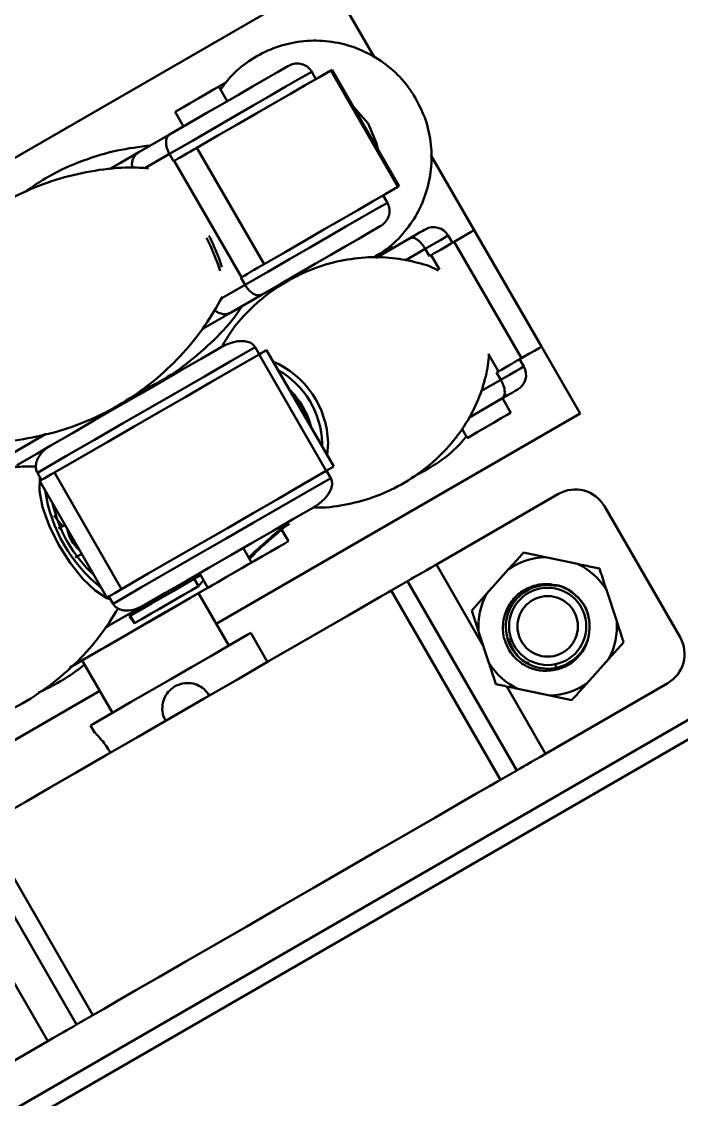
# Model space of a CAD drawing. Header units: millimetres. Extents: x 263 to 2983, y 441 to 2500.
# Drawn here: x 1053.5 to 1092.8, y 1396 to 1460.1 of the extents above; entities that cross this region are included whole.
import ezdxf

# ---------------------------------------------------------------- set-up
doc = ezdxf.new("R2010")
doc.units = ezdxf.units.MM
doc.header["$LTSCALE"] = 0.5
doc.layers.add('BOL', color=7, linetype='Continuous', lineweight=50)
doc.layers.add('HAT', color=3, linetype='Continuous')

msp = doc.modelspace()

# ---------------------------------------------------------------- hatches: boundary and pattern name
at = {"layer": 'HAT'}
h = msp.add_hatch(dxfattribs=at)
h.set_pattern_fill('ANSI31', color=256)
h.paths.add_polyline_path([(904.154, 1443.353, 1), (896.154, 1443.353, 1)])
h.paths.add_polyline_path([(1806.519, 1028.146, 1), (1774.519, 1028.146, 1)])
h = msp.add_hatch(dxfattribs=at)
h.set_pattern_fill('ANSI31', color=256, angle=30)
h.paths.add_polyline_path([(932.154, 1443.353, 1), (924.154, 1443.353, 1)])
h.paths.add_polyline_path([(1918.519, 1028.146, 1), (1886.519, 1028.146, 1)])
h = msp.add_hatch(dxfattribs=at)
h.set_pattern_fill('ANSI31', color=256, angle=60)
h.paths.add_polyline_path([(1830.519, 931.151, 1), (1862.519, 931.151, 1)])
h.paths.add_polyline_path([(918.154, 1419.104, 1), (910.154, 1419.104, 1)])

# ---------------------------------------------------------------- linework, layer by layer
at = {"layer": 'BOL'}
for p, q in [((1071.769, 1462.76), (1052.283, 1451.51)), ((1074.533, 1457.973), (1071.769, 1462.76)), ((1070.8, 1457.12), (1071.05, 1456.687)), ((1075.926, 1450.265), (1071.926, 1457.193)), ((1076.005, 1450.311), (1072.005, 1457.239)), ((1065.261, 1456.232), (1065.735, 1456.505)), ((1065.761, 1455.366), (1065.261, 1456.232)), ((1062.663, 1454.732), (1063.163, 1453.866)), ((1060.501, 1452.329), (1062.343, 1453.392)), ((1062.329, 1452.23), (1060.874, 1451.39)), ((1062.329, 1452.23), (1062.579, 1451.797)), ((1063.963, 1452.596), (1067.963, 1445.668)), ((1080.469, 1447.692), (1077.891, 1452.156)), ((1062.579, 1451.797), (1062.614, 1451.817)), ((1066.614, 1444.889), (1062.614, 1451.817)), ((1075.3, 1449.326), (1075.05, 1449.759)), ((1084.469, 1440.763), (1080.469, 1447.692)), ((1074.629, 1446.052), (1076.617, 1447.2)), ((1079.169, 1446.941), (1078.919, 1447.375)), ((1079.279, 1447.005), (1083.279, 1440.076)), ((1075.681, 1446.659), (1075.34, 1446.668)), ((1077.55, 1446.584), (1076.357, 1445.895)), ((1077.55, 1446.584), (1077.8, 1446.151)), ((1077.907, 1446.213), (1077.8, 1446.151)), ((1078.401, 1445.357), (1077.907, 1446.213)), ((1065.213, 1445.691), (1065.351, 1445.273)), ((1065.445, 1445.494), (1065.331, 1445.875)), ((1070.125, 1445.184), (1070.35, 1445.159)), ((1065.416, 1443.62), (1066.829, 1444.435)), ((1066.579, 1444.868), (1066.614, 1444.889)), ((1066.829, 1444.435), (1066.579, 1444.868)), ((1067.843, 1443.866), (1066.001, 1442.803)), ((1066.001, 1442.803), (1064.335, 1441.841)), ((1067.429, 1440.74), (1067.679, 1440.307)), ((1072.104, 1433.625), (1068.104, 1440.553)), ((1086.769, 1436.78), (1084.469, 1440.763)), ((1071.663, 1433.37), (1067.663, 1440.298)), ((1081.907, 1439.284), (1081.315, 1440.31)), ((1083.419, 1439.58), (1083.169, 1440.013)), ((1081.907, 1439.284), (1081.8, 1439.223)), ((1082.05, 1438.79), (1081.8, 1439.223)), ((1080.862, 1438.104), (1082.05, 1438.79)), ((1060.666, 1437.991), (1060.574, 1438.15)), ((1082.117, 1437.674), (1080.148, 1436.537)), ((1082.654, 1436.829), (1082.154, 1437.695)), ((1065.118, 1424.28), (1086.769, 1436.78)), ((1079.736, 1435.883), (1080.056, 1435.329)), ((1080.082, 1435.344), (1080.056, 1435.329)), ((1071.423, 1435.01), (1071.422, 1434.806)), ((1071.769, 1435.043), (1071.721, 1434.289)), ((1071.929, 1432.946), (1071.679, 1433.379)), ((1054.471, 1433.259), (1054.721, 1432.826)), ((1054.612, 1432.764), (1058.612, 1425.835)), ((1055.483, 1433.266), (1059.483, 1426.338)), ((1085.487, 1431.998), (1078.218, 1427.801)), ((1092.719, 1423.472), (1088.219, 1431.266)), ((1056.112, 1430.165), (1055.729, 1429.944)), ((1069.409, 1429.182), (1069.006, 1429.88)), ((1032.183, 1383.325), (1110.125, 1428.325)), ((1056.729, 1428.212), (1057.112, 1428.433)), ((1067.22, 1427.918), (1066.72, 1428.784)), ((1067.094, 1428.135), (1067.358, 1428.374)), ((1067.449, 1428.464), (1067.401, 1428.548)), ((1084.702, 1428.236), (1083.403, 1428.509)), ((1081.008, 1422.969), (1078.218, 1427.801)), ((1086.624, 1427.832), (1084.702, 1428.236)), ((1032.683, 1382.459), (1110.625, 1427.459)), ((1064.122, 1427.284), (1064.622, 1426.418)), ((1082.517, 1427.521), (1081.206, 1426.058)), ((1063.803, 1426.943), (1064.056, 1426.505)), ((1064.056, 1426.505), (1064.357, 1426.875)), ((1064.648, 1426.433), (1064.622, 1426.418)), ((1075.528, 1426.248), (1076.502, 1426.811)), ((1083.002, 1415.552), (1076.502, 1426.811)), ((1058.971, 1425.465), (1058.721, 1425.898)), ((1065.868, 1422.981), (1064.068, 1426.098)), ((1082.028, 1414.99), (1075.528, 1426.248)), ((1081.206, 1426.058), (1080.32, 1425.07)), ((1088.947, 1424.43), (1088.336, 1426.297)), ((1059.989, 1424.741), (1060.242, 1424.303)), ((1080.733, 1423.808), (1081.344, 1421.942)), ((1068.167, 1421.999), (1067.167, 1423.731)), ((1082.464, 1423.342), (1082.55, 1423.147)), ((1088.474, 1422.181), (1089.36, 1423.169)), ((1057.14, 1422.098), (1058.94, 1418.981)), ((1087.163, 1420.718), (1088.474, 1422.181)), ((1091.987, 1420.74), (1084.718, 1416.543)), ((1036.539, 1407.78), (1058.19, 1420.28)), ((1084.718, 1416.543), (1082.409, 1420.543)), ((1083.056, 1420.407), (1084.978, 1420.003)), ((1084.978, 1420.003), (1086.277, 1419.73)), ((1057.641, 1418.231), (1057.899, 1417.782)), ((1082.028, 1414.99), (1083.002, 1415.552)), ((1057.779, 1400.99), (1051.279, 1412.248)), ((1056.806, 1400.428), (1050.306, 1411.686)), ((1055.09, 1399.437), (1052.333, 1404.211)), ((1057.779, 1400.99), (1056.806, 1400.428)), ((1055.09, 1399.437), (1047.82, 1395.24))]:
    msp.add_line(p, q, dxfattribs=at)
at = {"layer": 'BOL', "flags": 128}
for points in [[(1070.8, 1457.12), (1070.085, 1456.708), (1069.262, 1456.233), (1068.336, 1455.698), (1067.31, 1455.106), (1066.191, 1454.459), (1064.983, 1453.762), (1063.694, 1453.018), (1062.329, 1452.23)], [(1062.343, 1453.392), (1063.458, 1454.036), (1064.514, 1454.646), (1065.506, 1455.218), (1066.43, 1455.752), (1067.282, 1456.244), (1068.06, 1456.693), (1068.76, 1457.098), (1069.38, 1457.455)], [(1063.963, 1452.596), (1065.216, 1453.319), (1066.404, 1454.005), (1067.522, 1454.651), (1068.567, 1455.254), (1069.533, 1455.812), (1070.417, 1456.322), (1071.216, 1456.783), (1071.926, 1457.193)], [(1071.926, 1457.193), (1071.99, 1457.23), (1072.005, 1457.239)], [(1064.073, 1455.546), (1064.56, 1455.827), (1064.956, 1456.056), (1065.2, 1456.197), (1065.261, 1456.232)], [(1062.663, 1454.732), (1062.668, 1454.735), (1062.809, 1454.816), (1063.125, 1454.999), (1063.569, 1455.255), (1064.073, 1455.546)], [(1073.281, 1455.029), (1073.324, 1454.993), (1074.148, 1454.031)], [(1074.148, 1454.031), (1074.652, 1452.868), (1074.729, 1452.52)], [(1058.752, 1451.319), (1059.422, 1451.706), (1060.501, 1452.329)], [(1062.614, 1451.817), (1062.692, 1451.862), (1062.814, 1451.933), (1062.974, 1452.025), (1063.162, 1452.134), (1063.368, 1452.252), (1063.578, 1452.373), (1063.78, 1452.49), (1063.963, 1452.596)], [(1067.963, 1445.668), (1069.216, 1446.391), (1070.404, 1447.077), (1071.522, 1447.723), (1072.567, 1448.326), (1073.533, 1448.884), (1074.417, 1449.394), (1075.216, 1449.855), (1075.926, 1450.265)], [(1076.005, 1450.311), (1075.99, 1450.302), (1075.926, 1450.265)], [(1066.829, 1444.435), (1068.194, 1445.223), (1069.483, 1445.968), (1070.691, 1446.665), (1071.81, 1447.311), (1072.836, 1447.904), (1073.762, 1448.438), (1074.585, 1448.914), (1075.3, 1449.326)], [(1074.88, 1447.929), (1074.26, 1447.571), (1073.56, 1447.167), (1072.782, 1446.718), (1071.93, 1446.226), (1071.006, 1445.692), (1070.014, 1445.12), (1068.958, 1444.51), (1067.843, 1443.866)], [(1076.617, 1447.2), (1076.955, 1447.395), (1077.218, 1447.547), (1077.406, 1447.656), (1077.518, 1447.72), (1077.553, 1447.741)], [(1080.469, 1447.692), (1080.43, 1447.669), (1080.291, 1447.589), (1080.053, 1447.451), (1079.715, 1447.256), (1079.279, 1447.005)], [(1064.537, 1447.235), (1064.772, 1446.753), (1065.213, 1445.691)], [(1078.919, 1447.375), (1078.883, 1447.353), (1078.728, 1447.264), (1078.454, 1447.106), (1078.06, 1446.878), (1077.55, 1446.584)], [(1077.907, 1446.213), (1078.085, 1446.315), (1078.284, 1446.43), (1078.494, 1446.551), (1078.701, 1446.671), (1078.893, 1446.782), (1079.06, 1446.878), (1079.191, 1446.954), (1079.279, 1447.005)], [(1067.963, 1445.668), (1067.78, 1445.562), (1067.578, 1445.445), (1067.368, 1445.324), (1067.162, 1445.205), (1066.974, 1445.097), (1066.814, 1445.004), (1066.692, 1444.934), (1066.614, 1444.889)], [(1067.429, 1440.74), (1065.945, 1439.884), (1064.407, 1438.996), (1062.821, 1438.08), (1061.196, 1437.142), (1059.54, 1436.186), (1057.861, 1435.217), (1056.169, 1434.239), (1054.471, 1433.259)], [(1055.235, 1434.855), (1056.559, 1435.619), (1057.877, 1436.38), (1059.183, 1437.134), (1060.474, 1437.88), (1061.746, 1438.614), (1062.994, 1439.335), (1064.214, 1440.039), (1065.401, 1440.725)], [(1067.663, 1440.298), (1067.832, 1440.396), (1067.966, 1440.473), (1068.058, 1440.526), (1068.101, 1440.551), (1068.104, 1440.553)], [(1084.469, 1440.763), (1084.43, 1440.741), (1084.291, 1440.661), (1084.053, 1440.523), (1083.715, 1440.328), (1083.279, 1440.076)], [(1067.663, 1440.298), (1066.251, 1439.483), (1064.796, 1438.643), (1063.303, 1437.781), (1061.778, 1436.901), (1060.227, 1436.005), (1058.657, 1435.099), (1057.073, 1434.184), (1055.483, 1433.266)], [(1083.279, 1440.076), (1083.191, 1440.026), (1083.06, 1439.95), (1082.893, 1439.854), (1082.701, 1439.743), (1082.494, 1439.623), (1082.284, 1439.502), (1082.085, 1439.387), (1081.907, 1439.284)], [(1082.05, 1438.79), (1082.56, 1439.084), (1082.954, 1439.311), (1083.228, 1439.47), (1083.383, 1439.559), (1083.419, 1439.58)], [(1083.053, 1438.214), (1083.018, 1438.194), (1082.906, 1438.129), (1082.718, 1438.021), (1082.455, 1437.869), (1082.117, 1437.674)], [(1082.654, 1436.829), (1082.63, 1436.815), (1082.438, 1436.704), (1082.081, 1436.498), (1081.614, 1436.228), (1081.107, 1435.936), (1080.638, 1435.665), (1080.278, 1435.457), (1080.082, 1435.344)], [(1050.912, 1433.225), (1051.787, 1433.73), (1053.083, 1434.479), (1054.437, 1435.26), (1054.969, 1435.568)], [(1054.968, 1435.567), (1054.706, 1435.416), (1053.349, 1434.632), (1052.037, 1433.874), (1050.916, 1433.228)], [(1053.254, 1433.711), (1054.433, 1434.392), (1055.239, 1434.857)], [(1072.104, 1433.625), (1072.101, 1433.623), (1072.058, 1433.598), (1071.966, 1433.545), (1071.832, 1433.468), (1071.663, 1433.37)], [(1058.822, 1425.723), (1058.602, 1425.806), (1057.907, 1426.251), (1057.157, 1426.971), (1056.412, 1427.908), (1055.733, 1428.987), (1055.175, 1430.12), (1054.783, 1431.215), (1054.589, 1432.183), (1054.608, 1432.947), (1054.62, 1433.001)], [(1054.612, 1432.764), (1054.618, 1432.767), (1054.668, 1432.796), (1054.765, 1432.852), (1054.905, 1432.932), (1055.078, 1433.032), (1055.274, 1433.146), (1055.483, 1433.266)], [(1058.971, 1425.465), (1060.669, 1426.445), (1062.361, 1427.422), (1064.04, 1428.391), (1065.696, 1429.348), (1067.321, 1430.286), (1068.907, 1431.201), (1070.445, 1432.09), (1071.929, 1432.946)], [(1071.663, 1433.37), (1070.251, 1432.555), (1068.796, 1431.715), (1067.303, 1430.853), (1065.778, 1429.972), (1064.227, 1429.077), (1062.657, 1428.17), (1061.073, 1427.256), (1059.483, 1426.338)], [(1070.901, 1431.198), (1069.714, 1430.513), (1068.494, 1429.808), (1067.246, 1429.088), (1065.974, 1428.354), (1064.683, 1427.608), (1063.377, 1426.854), (1062.059, 1426.093), (1060.735, 1425.329)], [(1055.442, 1430.717), (1055.904, 1430.168), (1055.968, 1430.082)], [(1069.481, 1430.221), (1069.467, 1430.213), (1069.407, 1430.178), (1069.3, 1430.117), (1069.147, 1430.028), (1068.948, 1429.914)], [(1069.409, 1429.182), (1069.385, 1429.168), (1069.193, 1429.057), (1068.836, 1428.851), (1068.369, 1428.581), (1067.862, 1428.289), (1067.393, 1428.018), (1067.22, 1427.918)], [(1067.047, 1428.232), (1067.197, 1428.318), (1067.312, 1428.385), (1067.393, 1428.432), (1067.438, 1428.458), (1067.449, 1428.464)], [(1067.22, 1427.918), (1067.196, 1427.904), (1067.004, 1427.793), (1066.647, 1427.587), (1066.179, 1427.317), (1065.673, 1427.025), (1065.203, 1426.754), (1064.844, 1426.546), (1064.648, 1426.433)], [(1078.218, 1427.801), (1077.909, 1427.623), (1077.61, 1427.45), (1077.33, 1427.289), (1077.079, 1427.144), (1076.864, 1427.02), (1076.693, 1426.921), (1076.571, 1426.851), (1076.502, 1426.811)], [(1064.189, 1427.166), (1063.806, 1426.945), (1063.187, 1426.587), (1062.553, 1426.221), (1061.907, 1425.849), (1061.253, 1425.471), (1060.592, 1425.089), (1059.93, 1424.707)], [(1064.648, 1426.433), (1064.572, 1426.389), (1063.544, 1425.796), (1062.358, 1425.111), (1061.077, 1424.371), (1059.771, 1423.617), (1058.509, 1422.889), (1057.361, 1422.226), (1056.395, 1421.668)], [(1056.435, 1421.691), (1057.165, 1422.113), (1058.286, 1422.76), (1059.531, 1423.479), (1060.834, 1424.231), (1062.125, 1424.977), (1063.334, 1425.675), (1064.396, 1426.288), (1064.648, 1426.433)], [(1059.483, 1426.338), (1059.274, 1426.217), (1059.078, 1426.104), (1058.905, 1426.004), (1058.765, 1425.924), (1058.668, 1425.867), (1058.618, 1425.839), (1058.612, 1425.835)], [(1060.242, 1424.303), (1060.742, 1424.592), (1061.24, 1424.879), (1061.734, 1425.165), (1062.222, 1425.446), (1062.7, 1425.722), (1063.167, 1425.992), (1063.619, 1426.253), (1064.056, 1426.505)], [(1075.528, 1426.248), (1075.363, 1426.153), (1074.871, 1425.869), (1074.067, 1425.405), (1072.972, 1424.773), (1071.615, 1423.989), (1070.035, 1423.077), (1068.274, 1422.06), (1066.38, 1420.967), (1064.405, 1419.827), (1062.403, 1418.67), (1060.427, 1417.53), (1058.533, 1416.437), (1056.772, 1415.42), (1055.192, 1414.508), (1053.836, 1413.725), (1052.741, 1413.092), (1051.936, 1412.628), (1051.445, 1412.344), (1051.279, 1412.248)], [(1060.735, 1425.329), (1060.667, 1425.289), (1059.741, 1424.755), (1058.731, 1424.172), (1058.519, 1424.049)], [(1062.404, 1420.981), (1063.637, 1421.692), (1064.785, 1422.356), (1065.772, 1422.925), (1066.529, 1423.362), (1067.005, 1423.637), (1067.167, 1423.731)], [(1057.641, 1418.231), (1057.803, 1418.324), (1058.279, 1418.599), (1059.036, 1419.036), (1060.022, 1419.606), (1061.171, 1420.269), (1062.404, 1420.981)], [(1084.718, 1416.543), (1084.409, 1416.365), (1084.11, 1416.192), (1083.83, 1416.03), (1083.579, 1415.885), (1083.364, 1415.762), (1083.193, 1415.663), (1083.071, 1415.592), (1083.002, 1415.552)], [(1082.028, 1414.99), (1081.863, 1414.895), (1081.371, 1414.611), (1080.567, 1414.146), (1079.472, 1413.514), (1078.115, 1412.731), (1076.535, 1411.819), (1074.774, 1410.802), (1072.88, 1409.709), (1070.905, 1408.568), (1068.903, 1407.412), (1066.927, 1406.272), (1065.033, 1405.178), (1063.272, 1404.162), (1061.692, 1403.249), (1060.336, 1402.466), (1059.241, 1401.834), (1058.436, 1401.369), (1057.945, 1401.086), (1057.779, 1400.99)], [(1055.09, 1399.437), (1055.399, 1399.616), (1055.698, 1399.788), (1055.978, 1399.95), (1056.229, 1400.095), (1056.443, 1400.219), (1056.615, 1400.318), (1056.737, 1400.388), (1056.806, 1400.428)]]:
    msp.add_lwpolyline(points, dxfattribs=at)
at = {"layer": 'BOL'}
for radius in [2.3, 1.8]:
    msp.add_circle((1084.84, 1424.119), radius, dxfattribs=at)
for centre, radius, start, end in [((1078.053, 1446.875), 1, 30, 120), ((1066.324, 1434.89), 5.447, 1.60121, 66.59454), ((1066.232, 1434.85), 5.193, 1.7627, 60.53683), ((1082.553, 1439.08), 1, 300, 30), ((1066.35, 1434.922), 4.531, 13.08542, 46.91537), ((1066.577, 1435.052), 4.233, 14.21794, 45.78265), ((1063.995, 1433.562), 9.163, 188.48435, 231.51579), ((1086.487, 1430.266), 2, 30, 120), ((1063.398, 1433.217), 8.214, 192.52653, 227.47406), ((1058.354, 1430.305), 2.145, 189.64776, 230.35154), ((1084.84, 1424.119), 4.119, 91.92139, 124.33189), ((1084.84, 1424.119), 4.119, 31.92139, 64.33189), ((1084.845, 1424.092), 2.491, 77.52295, 352.8208), ((1084.84, 1424.119), 2.5, 352.22268, 82.74971), ((1084.84, 1424.119), 4.119, 151.92139, 184.33189), ((1084.84, 1424.119), 4.119, 331.92139, 4.33189), ((1090.987, 1422.472), 2, 300, 30), ((1084.84, 1424.119), 4.119, 211.92139, 244.33189), ((1084.84, 1424.119), 4.119, 271.92139, 304.33189)]:
    msp.add_arc(centre, radius, start, end, dxfattribs=at)
for points, knots in [([(1076.878, 1455.715), (1076.759, 1455.894), (1076.368, 1456.482), (1075.529, 1457.354), (1074.302, 1458.195), (1072.919, 1458.754), (1071.448, 1459.008), (1069.956, 1458.944), (1068.509, 1458.567), (1067.183, 1457.886), (1066.1, 1457.041), (1065.586, 1456.345), (1065.367, 1456.049)], [0, 0, 0, 0, 0.047209, 0.155494, 0.264101, 0.372896, 0.481885, 0.591038, 0.700295, 0.809579, 0.918809, 1, 1, 1, 1]), ([(1069.38, 1457.455), (1069.494, 1457.507), (1069.724, 1457.612), (1070.107, 1457.613), (1070.452, 1457.492), (1070.681, 1457.305), (1070.771, 1457.165), (1070.8, 1457.12)], [0, 0, 0, 0, 0.232843, 0.465954, 0.690687, 0.901637, 1, 1, 1, 1]), ([(1074.444, 1446.067), (1074.671, 1446.191), (1075.334, 1446.551), (1076.238, 1447.436), (1077.104, 1448.644), (1077.683, 1450.019), (1077.962, 1451.482), (1077.919, 1452.966), (1077.582, 1454.418), (1077.112, 1455.284), (1076.878, 1455.715)], [0, 0, 0, 0, 0.069891, 0.203476, 0.336858, 0.469995, 0.602877, 0.735547, 0.868098, 1, 1, 1, 1]), ([(1062.329, 1452.23), (1062.292, 1452.3), (1062.218, 1452.441), (1062.147, 1452.678), (1062.112, 1452.959), (1062.169, 1453.233), (1062.273, 1453.352), (1062.342, 1453.392), (1062.343, 1453.392)], [0, 0, 0, 0, 0.107648, 0.214435, 0.382772, 0.66395, 0.997025, 1, 1, 1, 1]), ([(1061.203, 1452.734), (1060.538, 1452.651), (1059.185, 1452.48), (1057.135, 1451.848), (1055.285, 1451.039), (1054.202, 1450.297), (1053.756, 1449.992)], [0, 0, 0, 0, 0.251446, 0.511257, 0.798741, 1, 1, 1, 1]), ([(1060.12, 1451.419), (1060.11, 1451.489), (1060.083, 1451.663), (1060.147, 1451.93), (1060.287, 1452.171), (1060.427, 1452.286), (1060.499, 1452.328), (1060.501, 1452.329)], [0, 0, 0, 0, 0.180938, 0.453733, 0.744744, 0.993555, 1, 1, 1, 1]), ([(1061.075, 1451.382), (1060.712, 1451.403), (1059.654, 1451.464), (1057.882, 1451.269), (1055.807, 1450.811), (1053.738, 1450.044), (1051.758, 1448.986), (1049.937, 1447.657), (1048.385, 1446.147), (1047.252, 1444.776), (1046.727, 1443.874), (1046.549, 1443.568)], [0, 0, 0, 0, 0.063498, 0.184796, 0.307364, 0.430664, 0.564625, 0.693848, 0.818378, 0.938481, 1, 1, 1, 1]), ([(1075.3, 1449.326), (1075.344, 1449.228), (1075.433, 1449.031), (1075.433, 1448.698), (1075.331, 1448.379), (1075.14, 1448.107), (1074.962, 1447.985), (1074.88, 1447.929)], [0, 0, 0, 0, 0.198829, 0.397484, 0.600965, 0.81577, 1, 1, 1, 1]), ([(1065.331, 1445.875), (1065.269, 1446.039), (1065.095, 1446.508), (1064.845, 1447.02), (1064.683, 1447.353)], [0, 0, 0, 0, 0.350092, 1, 1, 1, 1]), ([(1077.55, 1446.584), (1077.508, 1446.652), (1077.424, 1446.787), (1077.266, 1446.973), (1077.059, 1447.155), (1076.821, 1447.259), (1076.681, 1447.236), (1076.618, 1447.2), (1076.617, 1447.2)], [0, 0, 0, 0, 0.107629, 0.214417, 0.382773, 0.66395, 0.997025, 1, 1, 1, 1]), ([(1078.337, 1445.292), (1078.322, 1445.301), (1077.901, 1445.549), (1076.916, 1445.828), (1075.4, 1446.105), (1073.753, 1446.094), (1072.009, 1445.803), (1070.258, 1445.188), (1068.605, 1444.259), (1067.195, 1443.1), (1066.122, 1441.919), (1065.636, 1441.085), (1065.439, 1440.746)], [0, 0, 0, 0, 0.003735, 0.103693, 0.209703, 0.320037, 0.433293, 0.56093, 0.685421, 0.805734, 0.921166, 1, 1, 1, 1]), ([(1070.292, 1445.166), (1070.186, 1445.115), (1070.045, 1445.049), (1069.928, 1444.948), (1069.899, 1444.923)], [0, 0, 0, 0, 0.752714, 1, 1, 1, 1]), ([(1067.843, 1443.866), (1067.842, 1443.866), (1067.773, 1443.828), (1067.617, 1443.795), (1067.353, 1443.883), (1067.126, 1444.054), (1066.957, 1444.234), (1066.871, 1444.368), (1066.829, 1444.435)], [0, 0, 0, 0, 0.0029719, 0.3360472, 0.6172275, 0.7855834, 0.8923648, 1, 1, 1, 1]), ([(1051.44, 1435.077), (1051.48, 1435.075), (1052.215, 1435.044), (1053.663, 1435.238), (1055.738, 1435.683), (1057.807, 1436.453), (1059.787, 1437.51), (1061.606, 1438.84), (1063.164, 1440.347), (1064.477, 1441.971), (1065.15, 1443.148), (1065.48, 1443.725)], [0, 0, 0, 0, 0.00706, 0.128651, 0.251514, 0.375112, 0.509394, 0.638931, 0.763762, 0.884152, 1, 1, 1, 1]), ([(1060.584, 1438.132), (1060.891, 1438.265), (1061.88, 1438.695), (1063.377, 1439.714), (1064.997, 1441.124), (1066.084, 1442.3), (1066.556, 1443.027), (1066.656, 1443.181)], [0, 0, 0, 0, 0.124935, 0.403628, 0.671971, 0.930358, 1, 1, 1, 1]), ([(1066.001, 1442.803), (1065.999, 1442.802), (1065.927, 1442.76), (1065.757, 1442.697), (1065.479, 1442.695), (1065.209, 1442.777), (1065.065, 1442.893), (1065.004, 1442.942)], [0, 0, 0, 0, 0.006335, 0.250304, 0.535671, 0.803191, 1, 1, 1, 1]), ([(1065.401, 1440.725), (1065.403, 1440.726), (1065.617, 1440.849), (1066.036, 1441.031), (1066.614, 1441.125), (1067.023, 1441.06), (1067.284, 1440.932), (1067.38, 1440.804), (1067.429, 1440.74)], [0, 0, 0, 0, 0.002978, 0.336051, 0.617228, 0.785577, 0.892366, 1, 1, 1, 1]), ([(1070.911, 1431.204), (1070.959, 1431.2), (1071.557, 1431.152), (1072.745, 1431.321), (1074.467, 1431.747), (1076.151, 1432.512), (1077.693, 1433.558), (1078.985, 1434.798), (1079.999, 1436.158), (1080.733, 1437.57), (1081.174, 1438.96), (1081.336, 1439.879), (1081.344, 1440.32), (1081.344, 1440.327)], [0, 0, 0, 0, 0.009607, 0.119839, 0.232312, 0.356286, 0.476778, 0.592843, 0.703849, 0.809141, 0.907804, 0.998623, 1, 1, 1, 1]), ([(1082.117, 1437.674), (1082.118, 1437.674), (1082.181, 1437.71), (1082.27, 1437.822), (1082.299, 1438.079), (1082.245, 1438.349), (1082.163, 1438.579), (1082.088, 1438.719), (1082.05, 1438.79)], [0, 0, 0, 0, 0.002974, 0.336053, 0.617238, 0.785593, 0.892371, 1, 1, 1, 1]), ([(1076.717, 1432.959), (1077.224, 1433.222), (1078.245, 1433.752), (1079.349, 1434.633), (1079.865, 1435.268), (1080.017, 1435.455)], [0, 0, 0, 0, 0.409735, 0.825634, 1, 1, 1, 1]), ([(1055.235, 1434.855), (1055.233, 1434.854), (1055.058, 1434.753), (1054.759, 1434.521), (1054.471, 1434.114), (1054.369, 1433.754), (1054.373, 1433.478), (1054.438, 1433.332), (1054.471, 1433.259)], [0, 0, 0, 0, 0.00298, 0.336056, 0.617234, 0.785587, 0.892391, 1, 1, 1, 1]), ([(1054.381, 1433.631), (1053.953, 1433.632), (1052.845, 1433.633), (1051.05, 1433.325), (1048.981, 1432.721), (1046.961, 1431.794), (1045.082, 1430.575), (1043.452, 1429.162), (1042.099, 1427.602), (1041.141, 1426.221), (1040.725, 1425.34), (1040.586, 1425.046)], [0, 0, 0, 0, 0.075606, 0.195755, 0.317173, 0.451512, 0.581278, 0.706221, 0.826532, 0.942173, 1, 1, 1, 1]), ([(1071.929, 1432.946), (1071.96, 1432.872), (1072.022, 1432.724), (1072.003, 1432.435), (1071.855, 1432.049), (1071.485, 1431.595), (1071.117, 1431.323), (1070.903, 1431.199), (1070.901, 1431.198)], [0, 0, 0, 0, 0.107646, 0.214419, 0.382764, 0.663942, 0.997024, 1, 1, 1, 1]), ([(1068.948, 1429.914), (1068.629, 1429.636), (1067.991, 1429.08), (1067.361, 1428.515), (1067.047, 1428.232)], [0, 0, 0, 0, 0.499973, 1, 1, 1, 1]), ([(1067.428, 1428.501), (1067.7, 1428.743), (1068.3, 1429.275), (1068.907, 1429.797), (1069.238, 1430.081)], [0, 0, 0, 0, 0.454962, 1, 1, 1, 1]), ([(1083.403, 1428.509), (1083.313, 1428.408), (1083.022, 1428.083), (1082.723, 1427.75), (1082.517, 1427.521)], [0, 0, 0, 0, 0.3096944, 1, 1, 1, 1]), ([(1087.923, 1427.559), (1087.791, 1427.586), (1087.364, 1427.676), (1086.926, 1427.768), (1086.624, 1427.832)], [0, 0, 0, 0, 0.309694, 1, 1, 1, 1]), ([(1088.336, 1426.297), (1088.316, 1426.359), (1088.176, 1426.785), (1088.04, 1427.202), (1087.923, 1427.559)], [0, 0, 0, 0, 0.145961, 1, 1, 1, 1]), ([(1082.238, 1423.44), (1082.211, 1423.601), (1082.135, 1424.056), (1082.247, 1424.822), (1082.653, 1425.627), (1083.304, 1426.249), (1084.114, 1426.604), (1084.759, 1426.656), (1085.098, 1426.608), (1085.156, 1426.599)], [0, 0, 0, 0, 0.097294, 0.273046, 0.448794, 0.624626, 0.796269, 0.965291, 1, 1, 1, 1]), ([(1085.241, 1426.571), (1085.25, 1426.572), (1085.584, 1426.579), (1086.206, 1426.253), (1086.893, 1425.61), (1087.259, 1424.977), (1087.266, 1424.612), (1087.266, 1424.568)], [0, 0, 0, 0, 0.008494, 0.330022, 0.639125, 0.956688, 1, 1, 1, 1]), ([(1044.915, 1417.534), (1045.016, 1417.522), (1045.771, 1417.432), (1047.237, 1417.514), (1049.266, 1417.81), (1051.337, 1418.429), (1053.356, 1419.352), (1055.237, 1420.571), (1056.861, 1421.987), (1058.227, 1423.524), (1058.931, 1424.644), (1059.272, 1425.186)], [0, 0, 0, 0, 0.01808, 0.136079, 0.256258, 0.377704, 0.512076, 0.64187, 0.766846, 0.887187, 1, 1, 1, 1]), ([(1058.971, 1425.465), (1059.018, 1425.4), (1059.112, 1425.271), (1059.349, 1425.129), (1059.711, 1425.037), (1060.208, 1425.084), (1060.558, 1425.227), (1060.733, 1425.328), (1060.735, 1425.329)], [0, 0, 0, 0, 0.107627, 0.214411, 0.38276, 0.663934, 0.997018, 1, 1, 1, 1]), ([(1080.32, 1425.07), (1080.401, 1424.823), (1080.537, 1424.407), (1080.677, 1423.982), (1080.733, 1423.808)], [0, 0, 0, 0, 0.592724, 1, 1, 1, 1]), ([(1059.93, 1424.707), (1059.981, 1424.643), (1060.081, 1424.514), (1060.189, 1424.373), (1060.242, 1424.303)], [0, 0, 0, 0, 0.499979, 1, 1, 1, 1]), ([(1089.36, 1423.169), (1089.28, 1423.416), (1089.143, 1423.831), (1089.004, 1424.257), (1088.947, 1424.43)], [0, 0, 0, 0, 0.592765, 1, 1, 1, 1]), ([(1087.317, 1423.781), (1087.292, 1423.619), (1087.224, 1423.178), (1086.885, 1422.517), (1086.27, 1421.912), (1085.478, 1421.531), (1084.595, 1421.434), (1083.913, 1421.584), (1083.563, 1421.759), (1083.474, 1421.803)], [0, 0, 0, 0, 0.096551, 0.261819, 0.426975, 0.5975, 0.76941, 0.941267, 1, 1, 1, 1]), ([(1083.474, 1421.803), (1083.449, 1421.818), (1083.323, 1421.894), (1082.963, 1422.159), (1082.506, 1422.676), (1082.322, 1423.201), (1082.238, 1423.44)], [0, 0, 0, 0, 0.041747, 0.209046, 0.639773, 1, 1, 1, 1]), ([(1083.715, 1421.927), (1083.664, 1421.944), (1083.33, 1422.057), (1082.833, 1422.543), (1082.611, 1423.095), (1082.501, 1423.37)], [0, 0, 0, 0, 0.083109, 0.543245, 1, 1, 1, 1]), ([(1054.545, 1420.187), (1055.135, 1420.47), (1056.103, 1420.936), (1056.952, 1421.593), (1057.283, 1421.85)], [0, 0, 0, 0, 0.609017, 1, 1, 1, 1]), ([(1081.344, 1421.942), (1081.365, 1421.879), (1081.504, 1421.453), (1081.641, 1421.036), (1081.757, 1420.68)], [0, 0, 0, 0, 0.146002, 1, 1, 1, 1]), ([(1085.3, 1421.866), (1085.307, 1421.831), (1085.32, 1421.769), (1085.332, 1421.707), (1085.338, 1421.68)], [0, 0, 0, 0, 0.5600915, 1, 1, 1, 1]), ([(1064.703, 1419.999), (1064.606, 1420.134), (1064.414, 1420.404), (1063.978, 1420.662), (1063.486, 1420.775), (1062.975, 1420.716), (1062.517, 1420.492), (1062.163, 1420.138), (1061.94, 1419.688), (1061.882, 1419.188), (1061.948, 1418.768), (1062.083, 1418.567), (1062.122, 1418.509)], [0, 0, 0, 0, 0.104635, 0.209168, 0.316183, 0.424958, 0.531114, 0.634493, 0.738963, 0.846777, 0.955269, 1, 1, 1, 1]), ([(1081.757, 1420.68), (1081.89, 1420.652), (1082.317, 1420.563), (1082.754, 1420.471), (1083.056, 1420.407)], [0, 0, 0, 0, 0.309694, 1, 1, 1, 1]), ([(1086.277, 1419.73), (1086.368, 1419.83), (1086.659, 1420.155), (1086.957, 1420.488), (1087.163, 1420.718)], [0, 0, 0, 0, 0.3097043, 1, 1, 1, 1]), ([(1058.821, 1416.603), (1058.735, 1416.743), (1058.562, 1417.025), (1058.284, 1417.376), (1058.053, 1417.634), (1057.907, 1417.782), (1057.904, 1417.784), (1057.903, 1417.785)], [0, 0, 0, 0, 0.209359, 0.418519, 0.632637, 0.850282, 1, 1, 1, 1])]:
    msp.add_open_spline(points, degree=3, knots=knots, dxfattribs=at)

doc.saveas('drawing.dxf')
